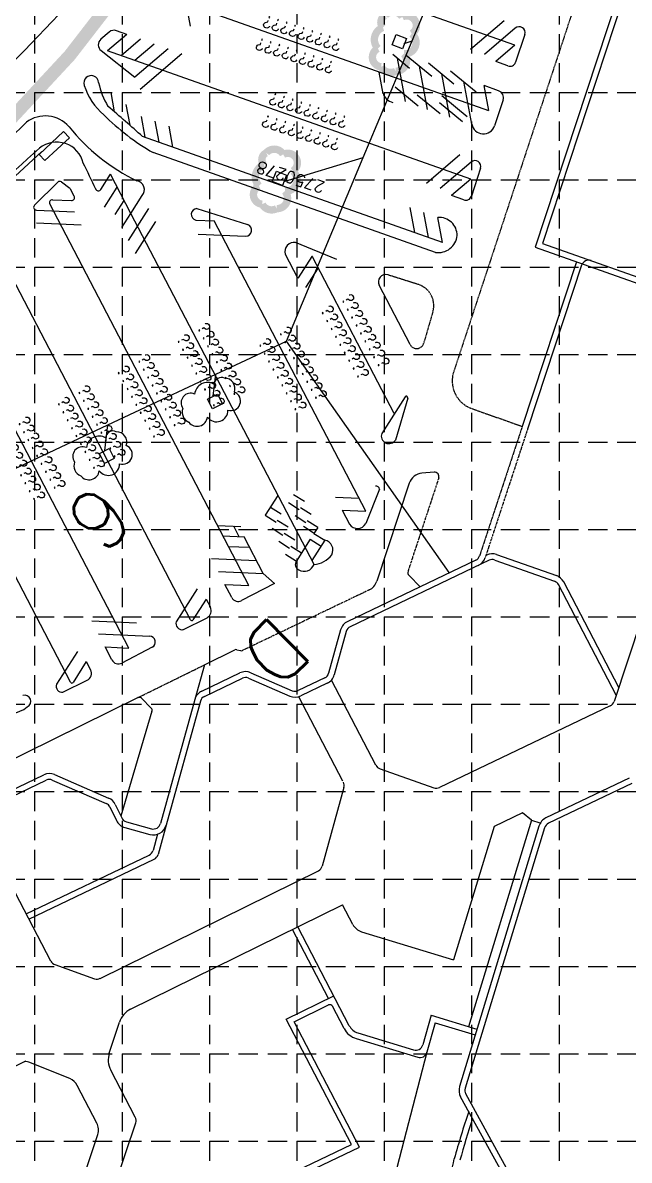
# Model space of a CAD drawing. Header units: inches. Extents: x -611 to 3716, y 461 to 3167.
# Drawn here: x 1139 to 1607, y 1259 to 2138 of the extents above; entities that cross this region are included whole.
import ezdxf

# ---------------------------------------------------------------- set-up
doc = ezdxf.new("R2010")
doc.units = ezdxf.units.IN
doc.header["$MEASUREMENT"] = 0
for name, pattern in [('DASHED', [0.75, 0.5, -0.25]), ('HIDDEN', [0.375, 0.25, -0.125]), ('PHANTOM', [2.5, 1.25, -0.25, 0.25, -0.25, 0.25, -0.25])]:
    doc.linetypes.add(name, pattern=pattern)
for name, color, linetype in [('BUILDING', 4, 'Continuous'), ('GRID', 254, 'HIDDEN'), ('INLET PROTECTION', 5, 'Continuous'), ('LEGEND', 7, 'Continuous'), ('LIMITS OF DISTURBANCE', 1, 'DASHED'), ('PARKING-LOTS', 6, 'Continuous'), ('ROAD', 1, 'Continuous'), ('STORM', 5, 'Continuous'), ('TEXT', 7, 'Continuous'), ('WALL', 3, 'Continuous')]:
    doc.layers.add(name, color=color, linetype=linetype)
doc.styles.add('simplex', font='SIMPLEX.shx')

# ---------------------------------------------------------------- blocks, each defined once
blk = doc.blocks.new('inlet protection')
at = {"layer": 'LEGEND', "color": 170, "ltscale": 100, "const_width": 9.48}
blk.add_lwpolyline([(38, 58.5, 0.520567), (38, 58.5, 0.765195), (16.6, 47.7, 0.417879), (16.5, 28.3, 0.6649), (41, 24.6, 0.744833), (68.6, 22.2, 0.975642), (85.8, 40, 0.520567), (81.5, 61.5, 0.520567), (65.8, 60, 0.540264), (38, 58.5)], format="xyb", close=True, dxfattribs=at)

msp = doc.modelspace()

# ---------------------------------------------------------------- linework, layer by layer
at = {"layer": 'BUILDING', "color": 7}
for p, q in [((1613.9, 2205.95), (1534.27, 1964.5)), ((1616.76, 2200.13), (1539.97, 1967.3)), ((1534.27, 1964.5), (1900.22, 1835.24)), ((1539.97, 1967.3), (1897.37, 1841.07)), ((1607.05, 1554.39), (1542.67, 1523.63)), ((1609, 1550.3), (1544.63, 1519.53)), ((1537.31, 1517.39), (1475.98, 1316.22)), ((1541.65, 1516.07), (1480.32, 1314.89)), ((1520.35, 1238.36), (1480.78, 1310.51)), ((1516.38, 1236.18), (1476.8, 1308.33))]:
    msp.add_line(p, q, dxfattribs=at)
for centre, major_axis, start_param, end_param in [((1575.64, 1948.68), (4.01, 4.01), 0.445875, 2.037615), ((1547.08, 1514.41), (7.22, 7.22), 1.231273, 2.060304), ((1547.08, 1514.41), (4.01, 4.01), 1.231273, 2.060304), ((1485.75, 1313.24), (7.22, 7.22), 2.060304, 2.85792), ((1485.75, 1313.24), (4.01, 4.01), 2.060304, 2.85792)]:
    msp.add_ellipse(centre, major_axis=major_axis, ratio=1, start_param=start_param, end_param=end_param, dxfattribs=at)
at = {"layer": 'GRID', "color": 253, "linetype": 'HIDDEN', "ltscale": 60}
for p, q in [((1147.84, 3096.49), (1147.84, 733.69)), ((1215.34, 3096.49), (1215.34, 733.69)), ((1282.84, 3096.49), (1282.84, 733.69)), ((1350.34, 3096.49), (1350.34, 733.69)), ((1417.84, 3096.49), (1417.84, 733.69)), ((1485.34, 3096.49), (1485.34, 733.69)), ((1552.84, 3096.49), (1552.84, 733.69)), ((-539.66, 2083.99), (3645.34, 2083.99)), ((-539.66, 2016.49), (3645.34, 2016.49)), ((-539.66, 1948.99), (3645.34, 1948.99)), ((-539.66, 1881.49), (3645.34, 1881.49)), ((-539.66, 1813.99), (3645.34, 1813.99)), ((-539.66, 1746.49), (3645.34, 1746.49)), ((-539.66, 1678.99), (3645.34, 1678.99)), ((-539.66, 1611.49), (3645.34, 1611.49)), ((-539.66, 1543.99), (3645.34, 1543.99)), ((-539.66, 1476.49), (3645.34, 1476.49)), ((-539.66, 1408.99), (3645.34, 1408.99)), ((-539.66, 1341.49), (3645.34, 1341.49)), ((-539.66, 1273.99), (3645.34, 1273.99))]:
    msp.add_line(p, q, dxfattribs=at)
at = {"layer": 'LIMITS OF DISTURBANCE', "color": 1, "ltscale": 60, "const_width": 10}
msp.add_lwpolyline([(1932.33, 2600.56), (1812.48, 2666.47), (1670.42, 2713.63, 0.275205), (1425.73, 2624.74), (1380.97, 2550.76), (1421.98, 2532.46), (1348.93, 2376.65), (1278.18, 2246.04, -0.067789), (934.53, 1875.95)], format="xyb", dxfattribs=at)
at = {"layer": 'PARKING-LOTS', "color": 7}
for p, q in [((1518.74, 2120.44), (1267.38, 2209.22)), ((1498.54, 2069.81), (1232.55, 2163.76)), ((1261.63, 2168.62), (1267.86, 2135.15)), ((1510.36, 2139.13), (1484.49, 2117)), ((1219.11, 2128.8), (1204.18, 2116.02)), ((1519.06, 2133.64), (1495.19, 2113.22)), ((1229.68, 2125.07), (1214.75, 2112.29)), ((1250.95, 2117.55), (1225.29, 2095.61)), ((1240.25, 2121.33), (1225.32, 2108.56)), ((1518.74, 2120.44), (1503.89, 2107.73)), ((1484.59, 2016.98), (1204.18, 2116.02)), ((1261.64, 2113.78), (1229.42, 2086.21)), ((1424.42, 2113.38), (1437.45, 2102.66)), ((1434.25, 2076.94), (1428.01, 2110.43)), ((1434.88, 2112.82), (1454.56, 2096.62)), ((1417.13, 2082.99), (1414.03, 2099.66)), ((1451.36, 2070.89), (1445.13, 2104.36)), ((1451.99, 2106.77), (1471.68, 2090.57)), ((1469.11, 2100.73), (1488.8, 2084.53)), ((1468.48, 2064.85), (1462.25, 2098.31)), ((1485.49, 2059.36), (1479.37, 2092.27)), ((1206.59, 2083.92), (1209.36, 2069.02)), ((1426.19, 2088.21), (1443.93, 2073.61)), ((1443.3, 2082.17), (1461.04, 2067.57)), ((1498.53, 2069.87), (1494.93, 2089.19)), ((1218.33, 2074.55), (1221.29, 2058.66)), ((1460.42, 2076.12), (1478.16, 2061.52)), ((1462.31, 2081.47), (1482, 2065.27)), ((1230.01, 2065.47), (1233.03, 2049.28)), ((1240.71, 2061.69), (1243.72, 2045.5)), ((1251.41, 2057.92), (1254.42, 2041.72)), ((1476.25, 2035.71), (1450.39, 2013.58)), ((1484.95, 2030.22), (1461.08, 2009.81)), ((1484.63, 2017.02), (1469.78, 2004.32)), ((1201.92, 1995.34), (1211.66, 2010.66)), ((1313.17, 1703.18), (1159.5, 1997.8)), ((1161.61, 2001.11), (1176.33, 2000.48)), ((1209.93, 1989.63), (1216.9, 2000.6)), ((1220.42, 1969.51), (1236.16, 1994.25)), ((1441.39, 1975.69), (1437.8, 1994.97)), ((1149.25, 1993.11), (1178.55, 1991.86)), ((1215.18, 1979.57), (1222.15, 1990.54)), ((1363.62, 1719.33), (1222.15, 1990.54)), ((1272.38, 1985.41), (1286.56, 1984.8)), ((1452.08, 1971.91), (1448.49, 1991.19)), ((1149.34, 1983.27), (1183.79, 1981.8)), ((1225.67, 1959.45), (1241.41, 1984.19)), ((1403.55, 1760.52), (1286.56, 1984.8)), ((1274.15, 1974.61), (1310.78, 1973.05)), ((1268.11, 1676.72), (1120.4, 1959.9)), ((1361.84, 1957.14), (1351.45, 1940.79)), ((1425.57, 1836.07), (1362.43, 1957.11)), ((1366.88, 1948.58), (1357.14, 1933.26)), ((1220.63, 1654.9), (1078.31, 1927.74)), ((1175.56, 1628.45), (1041.79, 1884.9)), ((1433.89, 1848.86), (1415.91, 1820.59)), ((1335.73, 1772.79), (1325.99, 1757.47)), ((1343.82, 1767.28), (1352.14, 1761.98)), ((1347.85, 1773.54), (1356.14, 1768.27)), ((1380.17, 1771.36), (1398.3, 1770.58)), ((1325.96, 1757.49), (1334.28, 1752.2)), ((1329.98, 1763.76), (1338.27, 1758.49)), ((1349.07, 1757.22), (1357.39, 1751.92)), ((1353.1, 1763.48), (1361.39, 1758.21)), ((1385.41, 1761.3), (1403.55, 1760.52)), ((1289.04, 1749.45), (1307.17, 1748.67)), ((1305.76, 1740.87), (1301.56, 1748.92)), ((1335.23, 1753.7), (1343.52, 1748.43)), ((1355.48, 1748.91), (1363.77, 1743.64)), ((1358.34, 1753.42), (1366.63, 1748.15)), ((1293.23, 1741.4), (1309.55, 1740.71)), ((1324.24, 1712.54), (1309.55, 1740.71)), ((1331.2, 1747.43), (1339.52, 1742.14)), ((1340.48, 1743.64), (1348.77, 1738.37)), ((1366.46, 1747.87), (1363.59, 1743.36)), ((1363.59, 1743.36), (1371.88, 1738.09)), ((1297.43, 1733.36), (1313.75, 1732.66)), ((1336.45, 1737.37), (1344.77, 1732.08)), ((1345.72, 1733.58), (1354.02, 1728.31)), ((1360.72, 1738.85), (1349.84, 1721.74)), ((1360.72, 1738.85), (1369.01, 1733.58)), ((1371.88, 1738.09), (1361.96, 1722.49)), ((1284.54, 1724.07), (1318.99, 1722.6)), ((1341.7, 1727.31), (1350.02, 1722.02)), ((1289.79, 1714.01), (1324.24, 1712.54)), ((1324.24, 1712.54), (1333.02, 1704.72)), ((1273.38, 1700.6), (1257.23, 1675.19)), ((1295.04, 1703.95), (1313.17, 1703.18)), ((1280.27, 1692.68), (1270.07, 1676.64)), ((1191.99, 1675.8), (1226.44, 1674.32)), ((1197.24, 1665.74), (1236.74, 1664.05)), ((1180.84, 1652.33), (1164.68, 1626.92)), ((1202.49, 1655.68), (1220.63, 1654.9)), ((1187.72, 1644.41), (1177.52, 1628.37))]:
    msp.add_line(p, q, dxfattribs=at)
for centre, major_axis, start_param, end_param in [((1425.95, 2085.21), (6.42, 6.42), 2.54027, 3.762454), ((1161.51, 1998.85), (1.6, 1.6), 0.742581, 2.836976), ((1362.13, 1956.95), (0.241, 0.241), 5.978568, 8.072964), ((1351.16, 1940.97), (0.241, 0.241), 2.836976, 4.931371), ((1269.11, 1677.25), (0.802, 0.802), 2.836976, 4.931371), ((1176.57, 1628.97), (0.802, 0.802), 2.836976, 4.931371)]:
    msp.add_ellipse(centre, major_axis=major_axis, ratio=1, start_param=start_param, end_param=end_param, dxfattribs=at)
at = {"layer": 'ROAD', "color": 7, "linetype": 'HIDDEN', "ltscale": 2}
for p, q in [((1588.06, 2221.79), (1471.47, 1868.28)), ((1444.15, 1935.63), (1420.63, 1943.03)), ((1455.38, 1914.64), (1448.27, 1890.23)), ((1485.46, 1839.78), (1524.43, 1826.02))]:
    msp.add_line(p, q, dxfattribs=at)
at = {"layer": 'ROAD', "color": 7}
for p, q in [((1205.5, 2130.6), (1198.96, 2124.99)), ((1219.11, 2128.8), (1211.08, 2131.64)), ((1526.32, 2128.77), (1519.22, 2107.23)), ((1199.13, 2116.23), (1225.29, 2095.61)), ((1513.39, 2104.38), (1503.89, 2107.73)), ((1506.11, 2085.24), (1494.93, 2089.19)), ((1509.61, 2078.11), (1503.04, 2058.18)), ((1462.78, 1968.13), (1231.23, 2049.91)), ((1457.45, 1960.39), (1239.3, 2037.44)), ((1198.98, 2009.03), (1206.41, 2020.72)), ((1222.15, 1990.54), (1206.41, 2020.72)), ((1492.21, 2025.35), (1485.11, 2003.82)), ((1165.67, 2014.63), (1147.75, 1997)), ((1168.64, 2014.81), (1175, 2009.94)), ((1178.44, 2003.8), (1175.63, 2009.19)), ((1222.15, 1990.54), (1230.91, 2004.31)), ((1479.29, 2000.96), (1469.78, 2004.32)), ((1273.12, 1994.24), (1312.34, 1981.91)), ((1462.78, 1968.13), (1459.19, 1987.41)), ((1381.35, 1954.84), (1349.39, 1968.05)), ((1341.3, 1959.14), (1350.86, 1940.81)), ((1435.94, 1847.94), (1426.48, 1815.49)), ((1664.26, 1822.54), (1595.36, 1613.62)), ((1456.42, 1790.65), (1446.96, 1789.9)), ((1414.07, 1777.45), (1403.53, 1751)), ((1437.09, 1782.14), (1412.12, 1706.45)), ((1385.41, 1761.3), (1391.03, 1750.54)), ((1333.02, 1704.72), (1307.73, 1691.53)), ((1445.49, 1702.18), (1437.01, 1710.8)), ((1300.08, 1693.94), (1294.85, 1703.96)), ((1280.27, 1692.68), (1283.57, 1686.36)), ((1262.3, 1669.06), (1280.98, 1678.26)), ((1207.53, 1645.66), (1202.3, 1655.69)), ((1238.64, 1655.49), (1215.18, 1643.26)), ((1278.95, 1641.85), (1302.52, 1653.46)), ((1304.12, 1653.61), (1306.82, 1652.86)), ((1187.72, 1644.41), (1191.02, 1638.09)), ((1278.95, 1641.85), (1271.57, 1615.15)), ((1169.75, 1620.79), (1188.43, 1629.99)), ((1411.42, 1564.39), (1377.11, 1630.18)), ((985.45, 1497.37), (1227.65, 1616.6)), ((1385.83, 1552.16), (1351.9, 1617.2)), ((1237.91, 1608.39), (1230.26, 1616.15)), ((1592.42, 1610.28), (1460.47, 1547.21)), ((1238.47, 1606.15), (1214.49, 1524.96)), ((1414.56, 1561.66), (1456.13, 1546.98)), ((1386.73, 1547.14), (1369.94, 1486.43)), ((1524.54, 1527.54), (1502.84, 1517.16)), ((1531.58, 1521.95), (1524.54, 1527.54)), ((1502.84, 1517.16), (1471.43, 1414.12)), ((1160.39, 1413.08), (1115.1, 1499.91)), ((1198.55, 1399.8), (1366.98, 1482.85)), ((1221.98, 1375.93), (1385.6, 1456.61)), ((1393.54, 1441.41), (1385.6, 1456.61)), ((1400.29, 1435.8), (1471.43, 1414.12)), ((1163.53, 1410.36), (1194.15, 1399.54)), ((1205.51, 1341.99), (1213.32, 1365.94)), ((1043.66, 1288.01), (1141.1, 1336.05)), ((1450.79, 1342.72), (1421.51, 1230.6)), ((1174.96, 1322.34), (1143.46, 1335.1)), ((1225.54, 1292.54), (1206.61, 1328.85)), ((1195.9, 1288.04), (1180.76, 1317.07)), ((1210.34, 1241.52), (1225.89, 1288.12)), ((1186.81, 1249.83), (1196.6, 1279.2))]:
    msp.add_line(p, q, dxfattribs=at)
at = {"layer": 'ROAD', "color": 7, "ltscale": 2}
msp.add_line((1437.79, 1889.2), (1413.9, 1934.99), dxfattribs=at)
at = {"layer": 'ROAD', "color": 7, "linetype": 'PHANTOM', "ltscale": 0.5}
for p, q in [((1459.93, 1786.19), (1436.2, 1714.25)), ((1406.24, 1699.76), (1308.4, 1653))]:
    msp.add_line(p, q, dxfattribs=at)
at = {"layer": 'ROAD', "color": 7, "linetype": 'HIDDEN'}
msp.add_line((1227.65, 1616.6), (1278.95, 1641.85), dxfattribs=at)
at = {"layer": 'ROAD', "color": 7}
for centre, major_axis, start_param, end_param in [((-897.7, 4092.76), (21.25, 2838.6), 3.941582, 3.984941), ((1522.01, 2130.19), (3.21, 3.21), 5.179208, 7.776258), ((1209.19, 2126.29), (4.01, 4.01), 0.445875, 1.493072), ((1202.64, 2120.68), (4.01, 4.01), 1.493072, 3.259548), ((1514.91, 2108.65), (3.21, 3.21), 3.587467, 5.179208), ((1191.59, 2091.28), (4.03, 4.03), 5.552343, 8.980415), ((1251.41, 2102.25), (39.01, 39.01), 2.550564, 2.91059), ((1233.14, 2104.09), (0.39, 49.17), 1.882677, 2.442627), ((1504.22, 2079.89), (4.01, 4.01), 5.179208, 6.72906), ((-470.97, 123.39), (18.25, 2570.73), -0.716562, -0.702772), ((1156.13, 2041.6), (0.19, 24.2), -0.849707, 0.657539), ((1330.95, 2196.17), (1.44, 183.28), 2.362971, 2.625806), ((-9272.33, 12930.38), (94.19, 15052.73), 3.899071, 3.911841), ((1293.61, 2152.9), (1.21, 152.69), 2.25404, 2.696899), ((1494.42, 2061.02), (0.07, 9.08), 1.762811, 4.401749), ((3812.6, -943.82), (31.8, 3998.52), 0.736087, 0.785099), ((1164.89, 2024.44), (0.17, 21.11), -1.325079, 0.689769), ((639.22, 1758.69), (5.17, 609.58), -1.138924, -1.102159), ((1487.9, 2026.77), (3.21, 3.21), 5.179208, 7.776258), ((1167.26, 2013.01), (1.6, 1.6), 0.131715, 1.562885), ((1225.79, 2008.83), (4.83, 4.83), 4.775673, 6.91471), ((1173.62, 2008.14), (1.6, 1.6), 5.978568, 6.414901), ((1176.43, 2002.75), (1.6, 1.6), 3.884173, 5.978568), ((1197.02, 2010.39), (1.68, 1.68), 2.659158, 4.971526), ((1480.8, 2005.24), (3.21, 3.21), 3.587467, 5.179208), ((1149.35, 1995.38), (1.6, 1.6), 1.562885, 3.884173), ((1273.31, 1989.78), (3.16, 3.16), 0.829335, 3.716921), ((1460.18, 1973.47), (0.11, 13.97), -1.566186, 0.078449), ((1310.98, 1977.58), (3.21, 3.21), 3.884173, 6.763967), ((1348.36, 1960.86), (5.14, 5.14), 0.644258, 2.594751), ((1459.5, 1974.98), (0.12, 14.73), 3.009327, 4.614992), ((1434.85, 1848.26), (0.802, 0.802), 5.214114, 8.072964), ((1434.85, 1848.26), (0.802, 0.802), 5.214114, 8.072964), ((1421.49, 1818.66), (4.18, 4.18), 2.023247, 4.931744), ((1447.86, 1778.59), (8.02, 8.02), 0.864754, 2.037615), ((1456.69, 1787.26), (2.41, 2.41), 5.179208, 7.147939), ((1411.56, 1777.39), (1.77, 1.77), 5.522274, 7.217466), ((1397.14, 1754.53), (5.16, 5.16), 2.935536, 4.992639), ((1370.56, 1730.54), (5.42, 5.42), 5.000463, 6.894784), ((1353.76, 1719.35), (3.25, 3.25), 1.772977, 3.499162), ((1362.28, 1737.9), (13.17, 13.17), 3.998917, 4.864813), ((1355.87, 1722.53), (5.93, 5.93), 3.427781, 5.105606), ((1439.43, 1713.19), (2.41, 2.41), 2.037615, 3.133682), ((1401.35, 1710), (8.02, 8.02), 4.372865, 5.179208), ((1305.11, 1696.56), (4.01, 4.01), 2.836976, 4.407772), ((1278.26, 1683.59), (4.23, 4.23), 4.399636, 5.979423), ((1261.65, 1673.69), (3.3, 3.3), 2.028386, 4.066539), ((1236.54, 1659.51), (3.21, 3.21), 4.407772, 7.025766), ((1303.52, 1651.42), (1.6, 1.6), 0.515688, 1.242858), ((1307.42, 1655.05), (1.6, 1.6), 3.65728, 4.372865), ((1212.56, 1648.28), (4.01, 4.01), 2.836976, 4.407772), ((1185.71, 1635.32), (4.23, 4.23), 4.399636, 5.979423), ((1169.1, 1625.42), (3.3, 3.3), 2.028386, 4.066539), ((1140.1, 1613.75), (3.38, 3.38), 4.37703, 7.371614), ((1228.65, 1614.56), (1.6, 1.6), 6.275274, 7.526044), ((1126.64, 1628.66), (0.2, 24.7), 2.757324, 3.829559), ((1236.29, 1606.79), (1.6, 1.6), 5.210624, 6.275274), ((1589.97, 1615.4), (4.01, 4.01), 4.372865, 5.179208), ((1416.45, 1567.01), (4.01, 4.01), 2.836976, 3.587467), ((1381.26, 1548.65), (4.01, 4.01), 5.228077, 5.978568), ((1458.02, 1552.33), (4.01, 4.01), 3.587467, 4.372865), ((1364.48, 1487.94), (4.01, 4.01), 4.385083, 5.228077), ((1403.59, 1446.66), (8.02, 8.02), 2.836976, 3.631101), ((1165.42, 1415.71), (4.01, 4.01), 2.836976, 3.587467), ((1196.04, 1404.89), (4.01, 4.01), 3.587467, 4.385083), ((1229.5, 1360.67), (12.03, 12.03), 1.24349, 2.041106), ((1141.33, 1329.84), (4.01, 4.01), 0.400496, 1.24349), ((1221.7, 1336.72), (12.03, 12.03), 2.041106, 2.836976), ((1170.7, 1311.82), (8.02, 8.02), 5.978568, 6.683681), ((1220.51, 1289.92), (4.01, 4.01), 5.175717, 5.978568), ((1185.84, 1282.79), (8.02, 8.02), 5.175717, 5.978568)]:
    msp.add_ellipse(centre, major_axis=major_axis, ratio=1, start_param=start_param, end_param=end_param, dxfattribs=at)
at = {"layer": 'ROAD', "color": 7, "ltscale": 2}
msp.add_ellipse((1418.93, 1937.62), major_axis=(4.01, 4.01), ratio=1, start_param=0.480781, end_param=2.836976, dxfattribs=at)
at = {"layer": 'ROAD', "color": 7, "linetype": 'HIDDEN', "ltscale": 2}
for centre, major_axis, start_param, end_param in [((1439.04, 1919.4), (0.13, 17.02), 4.436607, 5.98646), ((1442.82, 1891.82), (4.01, 4.01), 2.836976, 5.214114), ((1493.02, 1861.18), (0.18, 22.69), 1.260124, 2.809976)]:
    msp.add_ellipse(centre, major_axis=major_axis, ratio=1, start_param=start_param, end_param=end_param, dxfattribs=at)
at = {"layer": 'STORM', "color": 5}
for p, q in [((1439.38, 2123.9), (1477.22, 2214.26)), ((1401.59, 2033.64), (1439.38, 2123.9)), ((1433.25, 2121.79), (1439.38, 2123.9)), ((1153.51, 2038.22), (1017.46, 1914.03)), ((1340.53, 2015.25), (1401.59, 2033.64)), ((1342.25, 1891.93), (1401.59, 2033.64)), ((1287.74, 1866.31), (1342.25, 1891.93)), ((1467.9, 1713.33), (1342.25, 1891.93)), ((1204.45, 1827.15), (1287.74, 1866.31)), ((1285.67, 1849.27), (1287.74, 1866.31)), ((1201.99, 1807.3), (1204.45, 1827.15))]:
    msp.add_line(p, q, dxfattribs=at)
at = {"layer": 'STORM'}
for points in [[(1434.99, 2125.54), (1431.88, 2117.69), (1424.04, 2120.81), (1427.16, 2128.65)], [(1151.27, 2036.13), (1170.26, 2053.73), (1174.65, 2048.98), (1155.67, 2031.39)], [(1342.36, 2020.02), (1339.24, 2012.18), (1331.4, 2015.29), (1334.52, 2023.14)], [(1289, 1850.96), (1292.81, 1843.42), (1285.28, 1839.62), (1281.47, 1847.16)], [(1205.53, 1808.85), (1209.33, 1801.31), (1201.8, 1797.51), (1198, 1805.04)]]:
    msp.add_lwpolyline(points, close=True, dxfattribs=at)
at = {"layer": 'STORM', "color": 5}
msp.add_lwpolyline([(1123.18, 1788.9), (1129.91, 1792.11), (1136.04, 1794.99), (1204.45, 1827.15)], dxfattribs=at)
at = {"layer": 'WALL', "color": 7}
for p, q in [((1566.37, 1953.16), (1524.43, 1826.02)), ((1570.25, 1950.46), (1528.74, 1824.59)), ((1488.54, 1722.75), (1389.61, 1675.47)), ((1498.8, 1722.63), (1391.57, 1671.37)), ((1496.84, 1726.72), (1496.39, 1726.51)), ((1503.14, 1722.86), (1549.24, 1706.58)), ((1504.65, 1727.14), (1550.75, 1710.86)), ((1598.92, 1624.43), (1556.41, 1705.95)), ((1596.94, 1618.42), (1552.38, 1703.85)), ((1384.17, 1668.98), (1374.88, 1635.38)), ((1388.55, 1667.77), (1379.26, 1634.17)), ((1277.01, 1621.65), (1306.3, 1635.65)), ((1314.77, 1635.8), (1346.74, 1621.93)), ((1278.96, 1617.55), (1308.26, 1631.55)), ((1312.96, 1631.64), (1344.93, 1617.77)), ((1371.86, 1631.77), (1351.45, 1622.02)), ((1373.82, 1627.68), (1353.4, 1617.92)), ((1271.57, 1615.15), (1245.06, 1519.26)), ((1275.94, 1613.94), (1249.43, 1518.05)), ((1128.62, 1544.43), (1154.84, 1556.97)), ((1163.31, 1557.12), (1204.99, 1539.04)), ((1130.58, 1540.34), (1156.8, 1552.87)), ((1161.5, 1552.96), (1203.18, 1534.87)), ((1206.04, 1532.12), (1211.01, 1521.72)), ((1210.1, 1534.16), (1215.11, 1523.68)), ((1218.71, 1520.66), (1238.08, 1515.3)), ((1531.58, 1521.95), (1482.95, 1362.41)), ((1531.58, 1521.95), (1538.09, 1519.96)), ((1217.5, 1516.28), (1236.87, 1510.93)), ((1242.8, 1511.08), (1239.34, 1498.58)), ((1249.43, 1518.05), (1243.16, 1495.37)), ((1141.36, 1449.58), (1236.32, 1494.97)), ((1143.46, 1445.55), (1240.14, 1491.77)), ((1374.73, 1384.23), (1346.97, 1437.45)), ((1390.82, 1363.21), (1351, 1439.55)), ((1342.16, 1368.17), (1378.81, 1386.23)), ((1348.33, 1366.15), (1374.84, 1379.22)), ((1386.79, 1361.11), (1377.86, 1378.23)), ((1453.96, 1371.25), (1447.65, 1348.42)), ((1453.96, 1371.25), (1489.46, 1360.43)), ((1392.53, 1271.6), (1342.16, 1368.17)), ((1398.73, 1269.53), (1348.33, 1366.15)), ((1457.1, 1365.55), (1450.79, 1342.72)), ((1457.1, 1365.55), (1488.14, 1356.09)), ((1396.25, 1353.26), (1443.66, 1338.8)), ((1397.57, 1357.6), (1440.53, 1344.5)), ((1324.97, 1239.31), (1392.53, 1271.6)), ((1331.17, 1237.24), (1398.73, 1269.53))]:
    msp.add_line(p, q, dxfattribs=at)
at = {"layer": 'WALL', "color": 7, "linetype": 'DASHED', "ltscale": 0.5}
msp.add_line((1524.43, 1826.02), (1491.48, 1726.09), dxfattribs=at)
at = {"layer": 'WALL', "color": 7, "linetype": 'PHANTOM', "ltscale": 0.5}
msp.add_line((1528.74, 1824.59), (1495.79, 1724.67), dxfattribs=at)
at = {"layer": 'WALL', "color": 7}
for centre, major_axis, start_param, end_param in [((1486.09, 1727.87), (4.01, 4.01), 4.372865, 5.179208), ((1486.09, 1727.87), (7.22, 7.22), 4.372865, 5.179208), ((1501.25, 1717.51), (7.22, 7.22), 0.445875, 1.231273), ((1501.25, 1717.51), (4.01, 4.01), 0.445875, 1.231273), ((1547.35, 1701.23), (4.01, 4.01), 5.978568, 6.72906), ((1547.35, 1701.23), (7.22, 7.22), 5.978568, 6.72906), ((1394.01, 1666.25), (7.22, 7.22), 1.231273, 2.086484), ((1394.01, 1666.25), (4.01, 4.01), 1.231273, 2.086484), ((1310.7, 1626.43), (7.22, 7.22), 0.376062, 1.231273), ((1369.42, 1636.89), (4.01, 4.01), 4.372865, 5.228077), ((1369.42, 1636.89), (7.22, 7.22), 4.372865, 5.228077), ((1310.7, 1626.43), (4.01, 4.01), 0.376062, 1.231273), ((1281.41, 1612.43), (7.22, 7.22), 1.231273, 2.086484), ((1281.41, 1612.43), (4.01, 4.01), 1.231273, 2.086484), ((1349, 1627.13), (7.22, 7.22), 3.517654, 4.372865), ((1349, 1627.13), (4.01, 4.01), 3.517654, 4.372865), ((1159.24, 1547.75), (7.22, 7.22), 0.376062, 1.231273), ((1159.24, 1547.75), (4.01, 4.01), 0.376062, 1.231273), ((1200.93, 1529.67), (7.22, 7.22), 5.943662, 6.659247), ((1200.93, 1529.67), (4.01, 4.01), 5.943662, 6.659247), ((1220.23, 1526.13), (7.22, 7.22), 2.802069, 3.65728), ((1220.23, 1526.13), (4.01, 4.01), 2.802069, 3.65728), ((1239.59, 1520.77), (7.22, 7.22), 3.65728, 5.228077), ((1239.59, 1520.77), (4.01, 4.01), 3.65728, 5.228077), ((1233.87, 1500.09), (4.01, 4.01), 4.372865, 5.228077), ((1237.7, 1496.89), (4.01, 4.01), 4.372865, 5.228077), ((1375.85, 1377.19), (1.6, 1.6), 5.978568, 7.526675), ((1400.88, 1368.45), (8.02, 8.02), 2.836976, 3.631101), ((1400.88, 1368.45), (11.23, 11.23), 2.836976, 3.631101), ((1442.19, 1349.93), (4.01, 4.01), 3.631101, 5.228077), ((1445.32, 1344.23), (4.01, 4.01), 3.631101, 5.228077), ((2119.52, 1082.32), (5.25, 671.64), 1.253427, 1.31032), ((2119.52, 1082.32), (5.36, 667.1), 1.259929, 1.31031), ((1126.96, 1330), (2.78, 351.88), 4.376075, 4.521088)]:
    msp.add_ellipse(centre, major_axis=major_axis, ratio=1, start_param=start_param, end_param=end_param, dxfattribs=at)

# ---------------------------------------------------------------- block references
at = {"layer": 'INLET PROTECTION', "yscale": 0.599999999627471, "zscale": 0.6}
for p, xscale, rotation in [((1440.16, 2086.03), 0.6000000001886162, 73.53291728085007), ((1348.26, 1979.92), 0.6000000001886162, 73.53291728085007), ((1264.88, 1809.7), 0.6000000009412132, 23.99891381573655), ((1181.27, 1768.33), 0.6000000009412132, 23.99891381573655)]:
    msp.add_blockref('inlet protection', p, dxfattribs=dict(at, xscale=xscale, rotation=rotation))

# ---------------------------------------------------------------- texts
at = {"color": 7, "style": 'simplex', "oblique": 360}
msp.add_text('?????????', height=9.077, rotation=298.99468, dxfattribs=at).set_placement((1118.23, 1821.79))
at = {"layer": 'TEXT', "color": 7, "style": 'simplex'}
for s, height, rotation, oblique, p in [('?????????', 9.077, 161.99468, 360, (1385.8, 2124.07)), ('?????????', 9.077, 161.99468, 360, (1380.19, 2106.8)), ('?????????', 9.077, 161.99468, 360, (1390.51, 2064.64)), ('?????????', 9.077, 161.99468, 360, (1384.9, 2047.38)), ('2750278', 9.077, 161.99468, 360, (1372.75, 2014.36)), ('?????????', 9.077, 298.99468, 360, (1384.19, 1925.2)), ('?????????', 9.077, 298.99468, 360, (1368.32, 1916.4)), ('?????????', 9.077, 298.99468, 360, (1272.93, 1903)), ('?????????', 9.077, 298.99468, 360, (1335.91, 1900.02)), ('?????????', 9.077, 298.99468, 360, (1257.05, 1894.2)), ('?????????', 9.077, 298.99468, 360, (1320.03, 1891.22)), ('?????????', 9.077, 298.99468, 360, (1226.66, 1878.86)), ('?????????', 9.077, 298.99468, 360, (1210.78, 1870.06)), ('?????????', 9.077, 298.99468, 360, (1180.38, 1854.72)), ('?????????', 9.077, 298.99468, 360, (1164.5, 1845.93)), ('?????????', 9.077, 298.99468, 360, (1134.11, 1830.59)), ('6', 45.38, 224.54674, 0, (1196.1, 1784.68)), ('D', 45.38, 224.54674, 0, (1332.53, 1682.26))]:
    msp.add_text(s, height=height, rotation=rotation, dxfattribs=dict(at, oblique=oblique)).set_placement(p)

doc.saveas('drawing.dxf')
